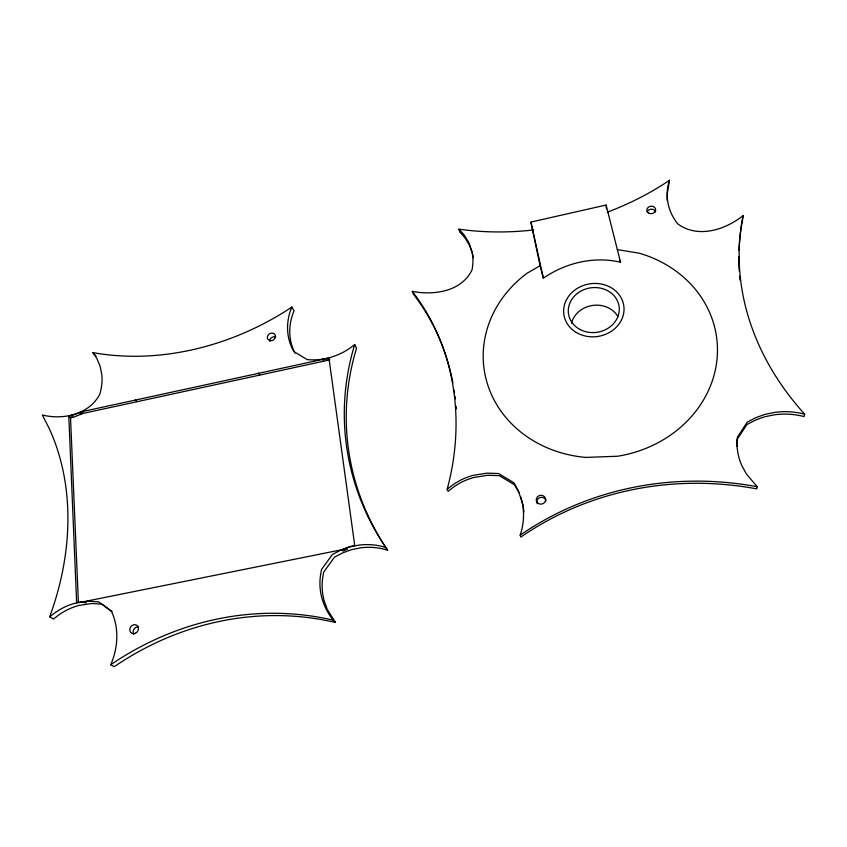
<?xml version="1.0" encoding="UTF-8"?>
<svg xmlns="http://www.w3.org/2000/svg" width="847" height="847" viewBox="0 0 847 847"><rect width="100%" height="100%" fill="white"/><g stroke="black" fill="none" stroke-linecap="round" stroke-linejoin="round"><path stroke-width="1.27" d="M667.161 200.284L667.404 192.714L669.501 180.295A247.006 194.545 -14.4 0 1 607.246 212.195M736.784 446.147L737.07 439.54L746.916 424.538L755.397 420.101L764.545 416.809L774.2 414.829A69.772 62.477 12.2 0 1 804.078 416.576L804.65 414.151A314.872 251.495 9.9 0 1 743.052 215.646C725.392 229.781 697.769 238.769 677.833 223.904C667.902 211.983 664.376 195.032 669.501 180.295M743.052 215.646L742.766 218.695A313.464 250.648 10 0 0 739.008 250.32M804.65 414.151A70.079 62.72 12 0 0 774.634 412.404L764.947 414.405L755.757 417.698L747.245 422.155L737.356 437.221L737.059 443.849A64.044 56.77 10.7 0 0 741.919 465.734L746.355 473.918L757.165 486.718L756.794 488.867A343.363 319.287 48.6 0 0 520.81 537.062L520.164 535.166C524.357 522.864 524.759 509.28 520.736 496.893M49.666 616.817A275.603 214.333 -50.7 0 0 49.295 428.635L42.35 414.998C63.038 420.186 89.147 414.596 99.734 394.321A56.474 46.257 -40.8 0 0 101.905 375.274L100.179 366.37L96.759 358.27L92.821 352.585A239.045 189.008 -29.1 0 0 291.876 307.069C285.693 321.214 285.937 338.281 293.994 351.653L307.207 359.594C324.242 361.288 341.595 355.433 354.713 344.56L356.555 348.265A283.406 256.683 -3.8 0 0 387.619 550.201A65.346 61.651 -46.4 0 0 360.6 547.85L351.547 549.671L342.791 552.826L334.501 557.146L323.649 572.149L322.559 578.829A59.459 56.093 -41.2 0 0 324.232 600.989L327.228 609.332L335.444 622.45A337 298.25 -78.3 0 0 114.207 666.705L110.713 664.736C118.04 648.05 119.311 628.252 111.539 611.492L98.612 601.825L88.162 601.211L75.415 603.149A60.815 52.218 -55 0 0 55.171 612.625L49.666 616.817L53.446 619.019L58.919 614.858A60.433 51.963 -55.1 0 1 79.036 605.436L91.72 603.509L102.106 604.123L112.005 611.523M518.946 492.647L514.574 484.855L499.254 475.643L487.819 475.252L474.235 477.412A59.692 56.791 -20.2 0 0 453.526 487.11L448.095 491.324L447.163 489.28L452.616 485.045A59.946 56.993 -20.3 0 1 473.409 475.315L487.057 473.145L498.534 473.526L513.917 482.769L518.3 490.593L523.128 505.437M72.757 414.712L68.808 416.258L76.643 602.884M540.079 265.757L543.372 278.165C565.584 262.814 594.022 255.985 620.533 262.231L606.103 205.038L530.921 222.083L540.079 265.757L527.046 273.242A117.331 104.594 -7.3 0 0 487.65 384.612A117.331 104.594 -7.3 0 0 585.997 457.412L617.643 456.226A117.331 104.594 -7.3 0 0 716.954 359.784A117.331 104.594 -7.3 0 0 638.86 253.115L617.23 249.6M76.632 602.45L84.562 601.529L341.944 549.714L349.885 546.537L354.734 545.563L328.911 357.805M347.503 549.248L342.971 551.058L341.944 549.714M328.943 358.037L81.661 411.727L71.212 415.729L72.927 417.338L83.345 413.347L329.938 359.859M68.766 415.581L70.523 417.857L72.927 417.338M84.097 602.683L86.352 602.683L84.562 601.529M447.163 489.28A269.759 234.397 -39.6 0 0 412.32 291.379C433.728 295.539 461.573 291.686 472.012 269.897A56.961 48.978 -20.6 0 0 471.843 251.188L468.772 242.517L463.976 234.651L458.915 229.177A247.006 194.545 -14.4 0 0 533.642 229.939M81.164 601.529L81.788 601.772M326.127 358.514L327.365 360.42M79.449 412.415L81.132 414.024M81.661 411.727L83.345 413.347M387.619 550.201L385.83 547.49A65.759 61.979 -46.2 0 0 358.652 545.15L349.546 546.982L340.738 550.148L332.395 554.499L321.458 569.597L320.357 576.309A59.83 56.389 -41 0 0 322.029 598.596C324.719 607.363 328.996 615.822 335.444 622.45M92.821 352.585L96.06 356.1M135.404 399.964L136.939 401.637M258.462 373.051L259.658 374.808M291.876 307.069L294.047 310.902C288.276 324.274 288.001 340.356 295.137 353.273M322.548 359.033L323.565 360.843M619.57 260.071L620.533 262.231M412.32 291.379L413.325 294.047A268.69 233.708 -39.6 0 1 452.891 382.876M472.171 252.766L469.556 245.355L464.77 237.509L459.73 232.046L458.915 229.177M530.921 222.083L543.372 278.165M523.287 506.728L523.901 511.863M606.103 205.038L606.41 208.807M70.523 417.857L78.39 602.281M110.713 664.736A339.382 300.166 -78.1 0 1 333.295 620.163M385.83 547.49A285.174 257.986 -4 0 1 354.713 344.56M520.164 535.166A344.973 320.801 48.5 0 1 757.165 486.718M740.013 280.124A313.464 250.648 10 0 1 739.632 276.207M739.251 271.008A313.464 250.648 10 0 1 738.859 256.757M472.605 254.005A56.738 48.851 -20.6 0 1 473.282 257.647M454.172 390.255A268.69 233.708 -39.6 0 1 454.543 392.701M455.051 396.385A268.69 233.708 -39.6 0 1 455.358 398.852M456.099 406.306A268.69 233.708 -39.6 0 1 456.3 408.805M571.513 323.173A24.912 22.011 -8.1 0 1 592.593 305.439A24.912 22.011 -8.1 0 1 617.865 316.429M647.119 211.983A4.415 3.727 -6.7 0 1 651.502 209.22A4.415 3.727 -6.7 0 1 655.62 211.983M537.273 503.753A4.69 4.426 -10.5 0 1 540.015 497.57A4.69 4.426 -10.5 0 1 546.082 500.799M269.642 341.182A4.214 3.632 -30.9 0 1 275.635 337.021M133.858 634.287A4.69 4.097 -53.1 0 1 133.868 629.353A4.69 4.097 -53.1 0 1 138.305 626.886M579.973 329.472A25.569 22.456 -8.6 0 0 619.252 310.32A25.569 22.456 -8.6 0 0 582.133 290.447A25.569 22.456 -8.6 0 0 579.973 329.472M576.309 332.469A30.28 26.606 -8.6 0 0 623.9 311.654A30.28 26.606 -8.6 0 0 581.264 286.307A30.28 26.606 -8.6 0 0 576.309 332.469M538.3 503.446A4.711 4.436 -10.6 0 0 545.627 499.921A4.711 4.436 -10.6 0 0 538.883 495.749A4.711 4.436 -10.6 0 0 538.3 503.446M648.897 213.19A4.436 3.737 -6.8 0 0 655.673 209.929A4.436 3.737 -6.8 0 0 649.183 206.7A4.436 3.737 -6.8 0 0 648.897 213.19M135.52 633.238A4.711 4.119 -53 0 0 137.002 625.446A4.711 4.119 -53 0 0 129.866 628.876A4.711 4.119 -53 0 0 135.52 633.238M270.489 340.685A4.246 3.653 -30.9 0 0 275.339 335.317A4.246 3.653 -30.9 0 0 268.435 334.671A4.246 3.653 -30.9 0 0 270.489 340.685"/></g></svg>
